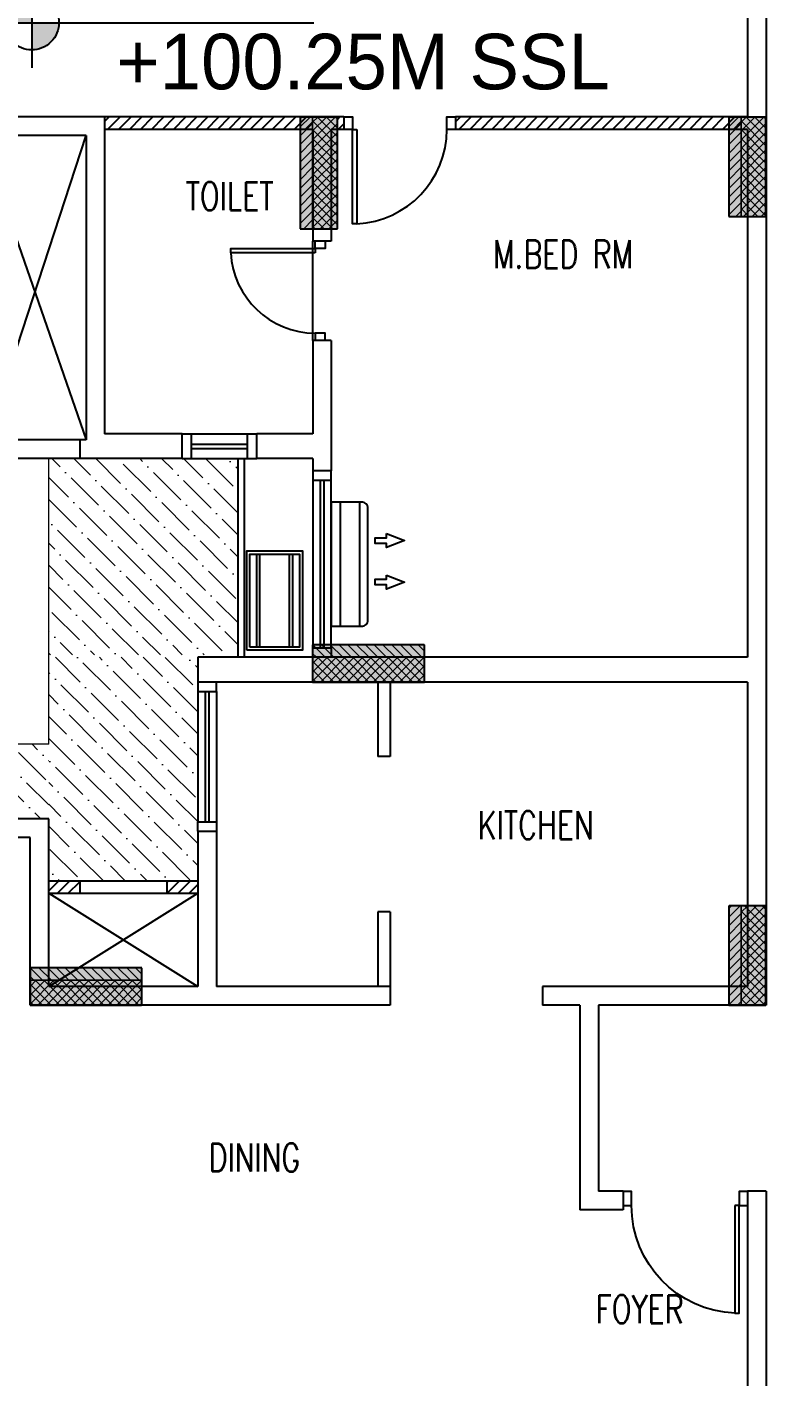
# Model space of a CAD drawing. Header units: millimetres. Extents: x 7964926 to 16080295, y -6277184 to -2986664.
# Drawn here: x 8068511 to 8074461, y -3119480 to -3108610 of the extents above; entities that cross this region are included whole.
import ezdxf

# ---------------------------------------------------------------- set-up
doc = ezdxf.new("R2010")
doc.units = ezdxf.units.MM
doc.header["$LTSCALE"] = 2000
doc.header["$MEASUREMENT"] = 0
doc.linetypes.add('DASHED2', pattern=[0.375, 0.25, -0.125])
doc.linetypes.add('HIDDEN', pattern=[0.375, 0.25, -0.125])
for name, color, linetype in [('a-ac ledge', 8, 'Continuous'), ('a-AC units', 7, 'Continuous'), ('a-chajja', 2, 'HIDDEN'), ('a-col', 8, 'DASHED2'), ('a-cutout', 8, 'Continuous'), ('a-door', 8, 'Continuous'), ('a-ele 1', 8, 'Continuous'), ('a-hat col', 252, 'Continuous'), ('a-hatch wall', 8, 'Continuous'), ('a-text m', 8, 'Continuous'), ('a-tile drop', 1, 'Continuous'), ('a-wall', 8, 'Continuous'), ('a-window', 8, 'Continuous'), ('L-FL', 7, 'Continuous')]:
    doc.layers.add(name, color=color, linetype=linetype)
for name, color, linetype, lineweight in [('L - paving', 9, 'Continuous', 5), ('L-ELE 1', 24, 'Continuous', 20), ('L-ELE 2', 30, 'Continuous', 15), ('STR-Column', 250, 'Continuous', 15), ('STR-Column Hatch', 250, 'Continuous', 15)]:
    doc.layers.add(name, color=color, linetype=linetype, lineweight=lineweight)
doc.styles.add('a-100 txt m', font='romans.shx', dxfattribs={"width": 0.75, "height": 300})
doc.styles.add('Century Gothic', font='GOTHIC.TTF')
doc.styles.get("Standard").update_dxf_attribs({"font": 'romans.shx', "width": 0.75})
pattern_1 = [(45, (1424320.437, 166168.526), (-44.1941738, 44.1941738), [])]
pattern_2 = [(45, (5559526.44, -3607173.786), (-35.3553391, 35.3553391), []), (135, (5559526.44, -3607173.786), (-35.3553391, -35.3553391), [])]
pattern_3 = [(45, (5562976.44, -3607173.786), (-35.3553391, 35.3553391), []), (135, (5562976.44, -3607173.786), (-35.3553391, -35.3553391), [])]
pattern_4 = [(45, (5562976.44, -3613323.786), (-35.3553391, 35.3553391), []), (135, (5562976.44, -3613323.786), (-35.3553391, -35.3553391), [])]
pattern_5 = [(315, (7573972.237, -602400.35), (35.3553391, 35.3553391), []), (45, (7573972.237, -602400.35), (-35.3553391, 35.3553391), [])]
pattern_6 = [(315, (7571697.237, -605000.35), (35.3553391, 35.3553391), []), (45, (7571697.237, -605000.35), (-35.3553391, 35.3553391), [])]
pattern_7 = [(45, (5576788.427, -3505193.836), (-35.3553391, 35.3553391), [])]
pattern_8 = [(45, (5573338.427, -3499043.836), (-35.3553391, 35.3553391), [])]
pattern_9 = [(45, (5576788.427, -3499043.836), (-35.3553391, 35.3553391), [])]
pattern_10 = [(315, (7679827.187, -618812.335), (35.3553391, 35.3553391), [])]
pattern_11 = [(315, (7682102.187, -616212.335), (35.3553391, 35.3553391), [])]

# ---------------------------------------------------------------- blocks, each defined once
blk = doc.blocks.new('basement - column')
at = {"layer": 'a-hat col'}
h = blk.add_hatch(color=256, dxfattribs=at)
h.dxf.hatch_style = 1
h.paths.add_polyline_path([(82925, -23274), (82625, -23274), (82625, -24174), (82925, -24174)])
h = blk.add_hatch(color=256, dxfattribs=at)
h.dxf.hatch_style = 1
h.paths.add_polyline_path([(86375, -23274), (86075, -23274), (86075, -24074), (86375, -24074)])
h = blk.add_hatch(color=256, dxfattribs=at)
h.dxf.hatch_style = 1
h.paths.add_polyline_path([(83625, -27524), (82725, -27524), (82725, -27824), (83625, -27824)])
h = blk.add_hatch(color=256, dxfattribs=at)
h.dxf.hatch_style = 1
h.paths.add_polyline_path([(86375, -29624), (86075, -29624), (86075, -30424), (86375, -30424)])
h = blk.add_hatch(color=256, dxfattribs=at)
h.dxf.hatch_style = 1
h.paths.add_polyline_path([(81350, -30124), (80450, -30124), (80450, -30424), (81350, -30424)])
at = {"layer": 'a-col', "linetype": 'DASHED2', "ltscale": 0.001}
for points in [[(82625, -24174), (82925, -24174), (82925, -23274), (82625, -23274)], [(86075, -24074), (86375, -24074), (86375, -23274), (86075, -23274)], [(82725, -27524), (82725, -27824), (83625, -27824), (83625, -27524)], [(86075, -30424), (86375, -30424), (86375, -29624), (86075, -29624)], [(80450, -30124), (80450, -30424), (81350, -30424), (81350, -30124)]]:
    blk.add_lwpolyline(points, close=True, dxfattribs=at)
blk = doc.blocks.new('finish lvl')
h = blk.add_hatch(color=256)
edge = h.paths.add_edge_path()
edge.add_ellipse((0.0378, 0.003), major_axis=(-0.0305, 0.0305), ratio=1, start_angle=-45, end_angle=45)
edge.add_line((-0.0053, 0.003), (0.0378, 0.003))
edge.add_line((0.0378, 0.003), (0.0378, 0.0461))
edge = h.paths.add_edge_path()
edge.add_ellipse((0.0378, 0.003), major_axis=(-0.0305, 0.0305), ratio=1, start_angle=135, end_angle=225)
edge.add_line((0.0809, 0.003), (0.0378, 0.003))
edge.add_line((0.0378, 0.003), (0.0378, -0.0401))
for p, q in [((0.0378, 0.0748), (0.0378, -0.0688)), ((-0.034, 0.003), (0.4857, 0.003))]:
    blk.add_line(p, q)
blk.add_ellipse((0.0378, 0.003), major_axis=(-0.0305, 0.0305), ratio=1, start_param=1.570796326794534, end_param=7.85398163397412)
at = {"layer": 'L-FL'}
for tag, p in [('%%P0.00', (0.1256, 0.0357)), ('FIN.LVL.', (0.1075, -0.103))]:
    blk.add_attdef(tag, p, '', height=0.08, dxfattribs=at)
blk = doc.blocks.new('*U162')
blk.add_line((1027, 0), (1027, 0))
for points in [[(0, 126), (73, 126), (73, 0), (0, 0)], [(1100, 0), (1027, 0), (1027, 126), (1100, 126)]]:
    blk.add_lwpolyline(points)
blk.add_lwpolyline([(110, 0), (110, -953), (73, -953), (73, 0)], close=True)
blk.add_arc((73, 0), 953, 272.2042, 0)
blk = doc.blocks.new('*U161')
blk.add_line((70, 0), (70, 0))
blk.add_lwpolyline([(795, 100), (795, 859), (830, 859), (830, 100)], close=True)
for points in [[(0, 100), (70, 100), (70, 0), (0, 0)], [(900, 0), (830, 0), (830, 100), (900, 100)]]:
    blk.add_lwpolyline(points)
blk.add_arc((830, 100), 760, 92.6396, 180)
blk = doc.blocks.new('*U160')
for points in [[(0, 80), (60, 80), (60, 0), (0, 0)], [(800, 80), (740, 80), (740, 0), (800, 0)]]:
    blk.add_lwpolyline(points)
blk.add_lwpolyline([(95, 0), (95, -679), (60, -679), (60, 0)], close=True)
blk.add_arc((57, 2), 683, 273.153, 359.7973)
blk = doc.blocks.new('AC ODU')
at = {"color": 8}
for p, q in [((420369, 284087), (421119, 284087)), ((420369, 284062), (421119, 284062)), ((420369, 283822), (421119, 283822)), ((420369, 283797), (421119, 283797))]:
    blk.add_line(p, q, dxfattribs=at)
for points in [[(420344, 284167), (421144, 284167), (421144, 283717), (420344, 283717)], [(420369, 284142), (421119, 284142), (421119, 283742), (420369, 283742)]]:
    blk.add_lwpolyline(points, close=True, dxfattribs=at)
blk = doc.blocks.new('AC IDU')
at = {"color": 8}
for p, q in [((419493, 283872), (419493, 284872)), ((419651, 283872), (419651, 284872))]:
    blk.add_line(p, q, dxfattribs=at)
blk.add_lwpolyline([(419423, 284872), (419668, 284872, -0.414214), (419718, 284822), (419718, 283922, -0.414214), (419668, 283872), (419423, 283872)], format="xyb", close=True, dxfattribs=at)
at = {"color": 252}
for points in [[(419867, 284460), (420012, 284516), (419867, 284573), (419867, 284539), (419776, 284539), (419776, 284494), (419867, 284494)], [(419867, 284126), (420012, 284183), (419867, 284239), (419867, 284205), (419776, 284205), (419776, 284160), (419867, 284160)]]:
    blk.add_lwpolyline(points, close=True, dxfattribs=at)
blk = doc.blocks.new('block 2')
at = {"layer": 'a-hatch wall'}
h = blk.add_hatch(dxfattribs=at)
h.set_pattern_fill('ANSI31', color=256, scale=500)
h.set_pattern_definition(pattern_1)
h.paths.add_polyline_path([(8148394, -2872680), (8146719, -2872680), (8146719, -2872780), (8148394, -2872780)])
h = blk.add_hatch(dxfattribs=at)
h.set_pattern_fill('ANSI31', color=256, scale=500)
h.set_pattern_definition(pattern_1)
h.paths.add_polyline_path([(8148644, -2872680), (8148594, -2872680), (8148594, -2872780), (8148644, -2872780)])
h = blk.add_hatch(dxfattribs=at)
h.set_pattern_fill('ANSI31', color=256, scale=500)
h.set_pattern_definition(pattern_1)
h.paths.add_polyline_path([(8151844, -2872680), (8149544, -2872680), (8149544, -2872780), (8151844, -2872780)])
h = blk.add_hatch(dxfattribs=at)
h.set_pattern_fill('ANSI31', color=256, scale=500)
h.set_pattern_definition(pattern_1)
h.paths.add_polyline_path([(8147469, -2878830), (8147219, -2878830), (8147219, -2878930), (8147469, -2878930)])
h.paths.add_polyline_path([(8146519, -2878830), (8146269, -2878830), (8146269, -2878930), (8146519, -2878930)])
at = {"layer": 'a-ac ledge'}
for p, q in [((8147794, -2877030), (8147794, -2875430)), ((8147844, -2877030), (8147844, -2875430))]:
    blk.add_line(p, q, dxfattribs=at)
at = {"layer": 'a-chajja'}
blk.add_line((8148394, -2877030), (8148094, -2877030), dxfattribs=at)
at = {"layer": 'a-cutout', "linetype": 'HIDDEN', "ltscale": 1000}
for p, q in [((8145719, -2872830), (8146569, -2875280)), ((8145769, -2875280), (8146569, -2872830)), ((8146269, -2879680), (8147469, -2878930)), ((8146269, -2878930), (8147469, -2879680))]:
    blk.add_line(p, q, dxfattribs=at)
at = {"layer": 'a-ele 1'}
for p, q in [((8146569, -2875280), (8145819, -2875280)), ((8146519, -2875430), (8145819, -2875430)), ((8148919, -2877230), (8148919, -2877830)), ((8149019, -2877230), (8149019, -2877830)), ((8149019, -2877830), (8148919, -2877830)), ((8146519, -2878830), (8147219, -2878830)), ((8146519, -2878930), (8147219, -2878930)), ((8149019, -2879080), (8148919, -2879080)), ((8148919, -2879080), (8148919, -2879680)), ((8149019, -2879080), (8149019, -2879680))]:
    blk.add_line(p, q, dxfattribs=at)
at = {"layer": 'a-tile drop', "color": 8}
blk.add_line((8148394, -2874480), (8148394, -2873680), dxfattribs=at)
at = {"layer": 'a-wall'}
for p, q in [((8151894, -2870830), (8151894, -2872680)), ((8152044, -2870830), (8152044, -2877230)), ((8148644, -2872680), (8144919, -2872680)), ((8146719, -2872680), (8146719, -2875230)), ((8148644, -2872680), (8148644, -2872780)), ((8149544, -2872680), (8149544, -2872780)), ((8151894, -2872680), (8149544, -2872680)), ((8148394, -2872780), (8146719, -2872780)), ((8148394, -2872780), (8148394, -2873680)), ((8148544, -2872780), (8148544, -2873680)), ((8148644, -2872780), (8148544, -2872780)), ((8151894, -2872780), (8149544, -2872780)), ((8151894, -2872780), (8151894, -2877030)), ((8146569, -2872830), (8145719, -2872830)), ((8146569, -2872830), (8146569, -2875280)), ((8148544, -2873680), (8148394, -2873680)), ((8148394, -2874480), (8148394, -2875230)), ((8148544, -2874480), (8148394, -2874480)), ((8148544, -2874480), (8148544, -2875530)), ((8146569, -2875280), (8146519, -2875280)), ((8146519, -2875280), (8146519, -2875430)), ((8147344, -2875230), (8146719, -2875230)), ((8147344, -2875430), (8147344, -2875230)), ((8148394, -2875230), (8147944, -2875230)), ((8147944, -2875430), (8147944, -2875230)), ((8147344, -2875430), (8146519, -2875430)), ((8148394, -2875430), (8147944, -2875430)), ((8148394, -2875430), (8148394, -2875530)), ((8148544, -2875530), (8148394, -2875530)), ((8147469, -2877030), (8147469, -2877230)), ((8151894, -2877030), (8147469, -2877030)), ((8152044, -2877030), (8152044, -2879830)), ((8151894, -2877230), (8147469, -2877230)), ((8151894, -2877230), (8151894, -2879680)), ((8146269, -2878330), (8141769, -2878330)), ((8146269, -2879680), (8146269, -2878330)), ((8147469, -2878430), (8147469, -2879680)), ((8147469, -2878430), (8147619, -2878430)), ((8147619, -2878430), (8147619, -2879680)), ((8146119, -2878480), (8141919, -2878480)), ((8146119, -2879830), (8146119, -2878480)), ((8146269, -2878830), (8146519, -2878830)), ((8146519, -2878830), (8146519, -2878930)), ((8147219, -2878830), (8147469, -2878830)), ((8147219, -2878830), (8147219, -2878930)), ((8146269, -2878930), (8146519, -2878930)), ((8147219, -2878930), (8147469, -2878930)), ((8147469, -2879680), (8146269, -2879680)), ((8149019, -2879680), (8147619, -2879680)), ((8149019, -2879680), (8149019, -2879830)), ((8150244, -2879680), (8150244, -2879830)), ((8151894, -2879680), (8150244, -2879680)), ((8149019, -2879830), (8146119, -2879830)), ((8150544, -2879830), (8150244, -2879830)), ((8150544, -2879830), (8150544, -2881480)), ((8150694, -2879830), (8150694, -2881330)), ((8152044, -2879830), (8150694, -2879830)), ((8150894, -2881330), (8150694, -2881330)), ((8150894, -2881330), (8150894, -2881480)), ((8151894, -2881330), (8151894, -2883180)), ((8152044, -2881330), (8151894, -2881330)), ((8152044, -2881330), (8152044, -2887730)), ((8150894, -2881480), (8150544, -2881480))]:
    blk.add_line(p, q, dxfattribs=at)
at = {"layer": 'a-window'}
for p, q in [((8147344, -2875230), (8147944, -2875230)), ((8147419, -2875430), (8147419, -2875230)), ((8147419, -2875313), (8147869, -2875313)), ((8147869, -2875430), (8147869, -2875230)), ((8147419, -2875348), (8147869, -2875348)), ((8147344, -2875430), (8147944, -2875430)), ((8148394, -2875605), (8148394, -2876955)), ((8148454, -2875605), (8148454, -2876955)), ((8148484, -2875605), (8148484, -2876955)), ((8148544, -2876955), (8148544, -2875605)), ((8147469, -2877305), (8147469, -2878355)), ((8147529, -2877305), (8147529, -2878355)), ((8147559, -2877305), (8147559, -2878355)), ((8147619, -2877305), (8147619, -2878355))]:
    blk.add_line(p, q, dxfattribs=at)
for points in [[(8148394, -2875530), (8148394, -2875605), (8148544, -2875605), (8148544, -2875530)], [(8148394, -2877030), (8148394, -2876955), (8148544, -2876955), (8148544, -2877030)], [(8147469, -2877230), (8147469, -2877305), (8147619, -2877305), (8147619, -2877230)], [(8147469, -2878430), (8147469, -2878355), (8147619, -2878355), (8147619, -2878430)]]:
    blk.add_lwpolyline(points, dxfattribs=at)
at = {"layer": 'a-AC units', "xscale": -1, "rotation": 180}
blk.add_blockref('AC IDU', (7729121, -2591908), dxfattribs=at)
at = {"layer": 'a-AC units', "rotation": 90}
blk.add_blockref('AC ODU', (8432030, -3297318), dxfattribs=at)
at = {"layer": 'a-door'}
for name, p, rotation in [('*U161', (8149544, -2872680), 180), ('*U160', (8148414, -2873680), 270)]:
    blk.add_blockref(name, p, dxfattribs=dict(at, rotation=rotation))
at = {"layer": 'a-door', "extrusion": (0, 0, -1), "xscale": 0.9090909090908456, "yscale": 0.9090909090908456, "zscale": -0.9090909090908456, "rotation": 359.9999430927097}
blk.add_blockref('*U162', (-8151894, -2881445), dxfattribs=at)

msp = doc.modelspace()

# ---------------------------------------------------------------- hatches: boundary and pattern name
at = {"layer": 'L - paving'}
h = msp.add_hatch(dxfattribs=at)
h.set_pattern_fill('ANSI36', color=256, scale=1000, angle=90)
h.set_pattern_definition([(135, (6700.13, 2300), (-243.067956, 66.2912607), [312.5, -62.5, 0, -62.5])])
h.paths.add_polyline_path([(8070211.3, -3112085), (8068686.3, -3112085), (8068686.3, -3112685), (8068686.3, -3113665.4), (8070211.3, -3113665.4)])
h = msp.add_hatch(dxfattribs=at)
h.set_pattern_fill('ANSI36', color=256, scale=1000, angle=90)
h.set_pattern_definition([(135, (6375.13, 700), (-243.067956, 66.2912607), [312.5, -62.5, 0, -62.5])])
h.paths.add_polyline_path([(8069886.3, -3113685), (8068686.3, -3113685), (8068686.3, -3114285), (8068686.3, -3115485), (8069886.3, -3115485)])
h = msp.add_hatch(dxfattribs=at)
h.set_pattern_fill('ANSI36', color=256, scale=1000, angle=90)
h.set_pattern_definition([(135, (0.13, -1e-05), (-243.067956, 66.2912607), [312.5, -62.5, 0, -62.5])])
edge = h.paths.add_edge_path()
edge.add_line((8068686.3, -3114385), (8061986.3, -3114385))
edge.add_line((8061836.3, -3114385), (8061836.3, -3114985))
edge.add_line((8061986.3, -3114985), (8062236.3, -3114985))
edge.add_line((8062236.3, -3114985), (8068686.3, -3114985))
edge.add_line((8068686.3, -3114985), (8068686.3, -3114385))
at = {"layer": 'STR-Column Hatch'}
h = msp.add_hatch(dxfattribs=at)
h.set_pattern_fill('ANSI31', color=250, scale=400)
h.set_pattern_definition(pattern_8)
h.paths.add_polyline_path([(8070711.1, -3110235), (8070811.1, -3110235), (8070811.1, -3109335), (8070711.1, -3109335)])
h = msp.add_hatch(dxfattribs=at)
h.set_pattern_fill('ANSI31', color=250, scale=400)
h.set_pattern_definition(pattern_8)
h.paths.add_polyline_path([(8070711.1, -3110235), (8070811.1, -3110235), (8070811.1, -3109335), (8070711.1, -3109335)])
h = msp.add_hatch(dxfattribs=at)
h.set_pattern_fill('ANSI37', color=250, scale=400)
h.set_pattern_definition(pattern_2)
h.paths.add_polyline_path([(8070811.1, -3110235), (8071011.1, -3110235), (8071011.1, -3109335), (8070811.1, -3109335)])
h = msp.add_hatch(dxfattribs=at)
h.set_pattern_fill('ANSI37', color=250, scale=400)
h.set_pattern_definition(pattern_2)
h.paths.add_polyline_path([(8070811.1, -3110235), (8071011.1, -3110235), (8071011.1, -3109335), (8070811.1, -3109335)])
h = msp.add_hatch(dxfattribs=at)
h.set_pattern_fill('ANSI37', color=250, scale=400)
h.set_pattern_definition(pattern_2)
h.paths.add_polyline_path([(8070811.1, -3110235), (8071011.1, -3110235), (8071011.1, -3109335), (8070811.1, -3109335)])
h = msp.add_hatch(dxfattribs=at)
h.set_pattern_fill('ANSI37', color=250, scale=400)
h.set_pattern_definition(pattern_2)
h.paths.add_polyline_path([(8070811.1, -3110235), (8071011.1, -3110235), (8071011.1, -3109335), (8070811.1, -3109335)])
h = msp.add_hatch(dxfattribs=at)
h.set_pattern_fill('ANSI31', color=250, scale=400)
h.set_pattern_definition(pattern_9)
h.paths.add_polyline_path([(8074161.1, -3110135), (8074261.1, -3110135), (8074261.1, -3109335), (8074161.1, -3109335)])
h = msp.add_hatch(dxfattribs=at)
h.set_pattern_fill('ANSI31', color=250, scale=400)
h.set_pattern_definition(pattern_9)
h.paths.add_polyline_path([(8074161.1, -3110135), (8074261.1, -3110135), (8074261.1, -3109335), (8074161.1, -3109335)])
h = msp.add_hatch(dxfattribs=at)
h.set_pattern_fill('ANSI37', color=250, scale=400)
h.set_pattern_definition(pattern_3)
h.paths.add_polyline_path([(8074261.1, -3110135), (8074461.1, -3110135), (8074461.1, -3109335), (8074261.1, -3109335)])
h = msp.add_hatch(dxfattribs=at)
h.set_pattern_fill('ANSI37', color=250, scale=400)
h.set_pattern_definition(pattern_3)
h.paths.add_polyline_path([(8074261.1, -3110135), (8074461.1, -3110135), (8074461.1, -3109335), (8074261.1, -3109335)])
h = msp.add_hatch(dxfattribs=at)
h.set_pattern_fill('ANSI37', color=250, scale=400)
h.set_pattern_definition(pattern_3)
h.paths.add_polyline_path([(8074261.1, -3110135), (8074461.1, -3110135), (8074461.1, -3109335), (8074261.1, -3109335)])
h = msp.add_hatch(dxfattribs=at)
h.set_pattern_fill('ANSI37', color=250, scale=400)
h.set_pattern_definition(pattern_3)
h.paths.add_polyline_path([(8074261.1, -3110135), (8074461.1, -3110135), (8074461.1, -3109335), (8074261.1, -3109335)])
h = msp.add_hatch(dxfattribs=at)
h.set_pattern_fill('ANSI31', color=250, scale=400, angle=-90)
h.set_pattern_definition(pattern_11)
h.paths.add_polyline_path([(8070811.1, -3113585), (8070811.1, -3113685), (8071711.1, -3113685), (8071711.1, -3113585)])
h = msp.add_hatch(dxfattribs=at)
h.set_pattern_fill('ANSI31', color=250, scale=400, angle=-90)
h.set_pattern_definition(pattern_11)
h.paths.add_polyline_path([(8070811.1, -3113585), (8070811.1, -3113685), (8071711.1, -3113685), (8071711.1, -3113585)])
h = msp.add_hatch(dxfattribs=at)
h.set_pattern_fill('ANSI37', color=250, scale=400, angle=-90)
h.set_pattern_definition(pattern_5)
h.paths.add_polyline_path([(8070811.1, -3113685), (8070811.1, -3113885), (8071711.1, -3113885), (8071711.1, -3113685)])
h = msp.add_hatch(dxfattribs=at)
h.set_pattern_fill('ANSI37', color=250, scale=400, angle=-90)
h.set_pattern_definition(pattern_5)
h.paths.add_polyline_path([(8070811.1, -3113685), (8070811.1, -3113885), (8071711.1, -3113885), (8071711.1, -3113685)])
h = msp.add_hatch(dxfattribs=at)
h.set_pattern_fill('ANSI37', color=250, scale=400, angle=-90)
h.set_pattern_definition(pattern_5)
h.paths.add_polyline_path([(8070811.1, -3113685), (8070811.1, -3113885), (8071711.1, -3113885), (8071711.1, -3113685)])
h = msp.add_hatch(dxfattribs=at)
h.set_pattern_fill('ANSI37', color=250, scale=400, angle=-90)
h.set_pattern_definition(pattern_5)
h.paths.add_polyline_path([(8070811.1, -3113685), (8070811.1, -3113885), (8071711.1, -3113885), (8071711.1, -3113685)])
h = msp.add_hatch(dxfattribs=at)
h.set_pattern_fill('ANSI31', color=250, scale=400)
h.set_pattern_definition(pattern_7)
h.paths.add_polyline_path([(8074161.1, -3116485), (8074261.1, -3116485), (8074261.1, -3115685), (8074161.1, -3115685)])
h = msp.add_hatch(dxfattribs=at)
h.set_pattern_fill('ANSI31', color=250, scale=400)
h.set_pattern_definition(pattern_7)
h.paths.add_polyline_path([(8074161.1, -3116485), (8074261.1, -3116485), (8074261.1, -3115685), (8074161.1, -3115685)])
h = msp.add_hatch(dxfattribs=at)
h.set_pattern_fill('ANSI37', color=250, scale=400)
h.set_pattern_definition(pattern_4)
h.paths.add_polyline_path([(8074261.1, -3116485), (8074461.1, -3116485), (8074461.1, -3115685), (8074261.1, -3115685)])
h = msp.add_hatch(dxfattribs=at)
h.set_pattern_fill('ANSI37', color=250, scale=400)
h.set_pattern_definition(pattern_4)
h.paths.add_polyline_path([(8074261.1, -3116485), (8074461.1, -3116485), (8074461.1, -3115685), (8074261.1, -3115685)])
h = msp.add_hatch(dxfattribs=at)
h.set_pattern_fill('ANSI37', color=250, scale=400)
h.set_pattern_definition(pattern_4)
h.paths.add_polyline_path([(8074261.1, -3116485), (8074461.1, -3116485), (8074461.1, -3115685), (8074261.1, -3115685)])
h = msp.add_hatch(dxfattribs=at)
h.set_pattern_fill('ANSI37', color=250, scale=400)
h.set_pattern_definition(pattern_4)
h.paths.add_polyline_path([(8074261.1, -3116485), (8074461.1, -3116485), (8074461.1, -3115685), (8074261.1, -3115685)])
h = msp.add_hatch(dxfattribs=at)
h.set_pattern_fill('ANSI31', color=250, scale=400, angle=-90)
h.set_pattern_definition(pattern_10)
h.paths.add_polyline_path([(8068536.1, -3116185), (8068536.1, -3116285), (8069436.1, -3116285), (8069436.1, -3116185)])
h = msp.add_hatch(dxfattribs=at)
h.set_pattern_fill('ANSI31', color=250, scale=400, angle=-90)
h.set_pattern_definition(pattern_10)
h.paths.add_polyline_path([(8068536.1, -3116185), (8068536.1, -3116285), (8069436.1, -3116285), (8069436.1, -3116185)])
h = msp.add_hatch(dxfattribs=at)
h.set_pattern_fill('ANSI37', color=250, scale=400, angle=-90)
h.set_pattern_definition(pattern_6)
h.paths.add_polyline_path([(8068536.1, -3116285), (8068536.1, -3116485), (8069436.1, -3116485), (8069436.1, -3116285)])
h = msp.add_hatch(dxfattribs=at)
h.set_pattern_fill('ANSI37', color=250, scale=400, angle=-90)
h.set_pattern_definition(pattern_6)
h.paths.add_polyline_path([(8068536.1, -3116285), (8068536.1, -3116485), (8069436.1, -3116485), (8069436.1, -3116285)])
h = msp.add_hatch(dxfattribs=at)
h.set_pattern_fill('ANSI37', color=250, scale=400, angle=-90)
h.set_pattern_definition(pattern_6)
h.paths.add_polyline_path([(8068536.1, -3116285), (8068536.1, -3116485), (8069436.1, -3116485), (8069436.1, -3116285)])
h = msp.add_hatch(dxfattribs=at)
h.set_pattern_fill('ANSI37', color=250, scale=400, angle=-90)
h.set_pattern_definition(pattern_6)
h.paths.add_polyline_path([(8068536.1, -3116285), (8068536.1, -3116485), (8069436.1, -3116485), (8069436.1, -3116285)])

# ---------------------------------------------------------------- linework, layer by layer
at = {"layer": 'L-ELE 1'}
msp.add_line((8068686.3, -3114385), (8061636.3, -3114385), dxfattribs=at)
at = {"layer": 'L-ELE 2'}
msp.add_line((8068686.3, -3114385), (8068686.3, -3112085), dxfattribs=at)
at = {"layer": 'STR-Column', "color": 8}
for points in [[(8070711.1, -3110235), (8070811.1, -3110235), (8070811.1, -3109335), (8070711.1, -3109335)], [(8070711.1, -3110235), (8070811.1, -3110235), (8070811.1, -3109335), (8070711.1, -3109335)], [(8070811.1, -3110235), (8071011.1, -3110235), (8071011.1, -3109335), (8070811.1, -3109335)], [(8070811.1, -3110235), (8071011.1, -3110235), (8071011.1, -3109335), (8070811.1, -3109335)], [(8070811.1, -3110235), (8071011.1, -3110235), (8071011.1, -3109335), (8070811.1, -3109335)], [(8070811.1, -3110235), (8071011.1, -3110235), (8071011.1, -3109335), (8070811.1, -3109335)], [(8074161.1, -3110135), (8074261.1, -3110135), (8074261.1, -3109335), (8074161.1, -3109335)], [(8074161.1, -3110135), (8074261.1, -3110135), (8074261.1, -3109335), (8074161.1, -3109335)], [(8074261.1, -3110135), (8074461.1, -3110135), (8074461.1, -3109335), (8074261.1, -3109335)], [(8074261.1, -3110135), (8074461.1, -3110135), (8074461.1, -3109335), (8074261.1, -3109335)], [(8074261.1, -3110135), (8074461.1, -3110135), (8074461.1, -3109335), (8074261.1, -3109335)], [(8074261.1, -3110135), (8074461.1, -3110135), (8074461.1, -3109335), (8074261.1, -3109335)], [(8070811.1, -3113585), (8070811.1, -3113685), (8071711.1, -3113685), (8071711.1, -3113585)], [(8070811.1, -3113585), (8070811.1, -3113685), (8071711.1, -3113685), (8071711.1, -3113585)], [(8070811.1, -3113685), (8070811.1, -3113885), (8071711.1, -3113885), (8071711.1, -3113685)], [(8070811.1, -3113685), (8070811.1, -3113885), (8071711.1, -3113885), (8071711.1, -3113685)], [(8070811.1, -3113685), (8070811.1, -3113885), (8071711.1, -3113885), (8071711.1, -3113685)], [(8070811.1, -3113685), (8070811.1, -3113885), (8071711.1, -3113885), (8071711.1, -3113685)], [(8074161.1, -3116485), (8074261.1, -3116485), (8074261.1, -3115685), (8074161.1, -3115685)], [(8074161.1, -3116485), (8074261.1, -3116485), (8074261.1, -3115685), (8074161.1, -3115685)], [(8074261.1, -3116485), (8074461.1, -3116485), (8074461.1, -3115685), (8074261.1, -3115685)], [(8074261.1, -3116485), (8074461.1, -3116485), (8074461.1, -3115685), (8074261.1, -3115685)], [(8074261.1, -3116485), (8074461.1, -3116485), (8074461.1, -3115685), (8074261.1, -3115685)], [(8074261.1, -3116485), (8074461.1, -3116485), (8074461.1, -3115685), (8074261.1, -3115685)], [(8068536.1, -3116185), (8068536.1, -3116285), (8069436.1, -3116285), (8069436.1, -3116185)], [(8068536.1, -3116185), (8068536.1, -3116285), (8069436.1, -3116285), (8069436.1, -3116185)], [(8068536.1, -3116285), (8068536.1, -3116485), (8069436.1, -3116485), (8069436.1, -3116285)], [(8068536.1, -3116285), (8068536.1, -3116485), (8069436.1, -3116485), (8069436.1, -3116285)], [(8068536.1, -3116285), (8068536.1, -3116485), (8069436.1, -3116485), (8069436.1, -3116285)], [(8068536.1, -3116285), (8068536.1, -3116485), (8069436.1, -3116485), (8069436.1, -3116285)]]:
    msp.add_lwpolyline(points, close=True, dxfattribs=at)

# ---------------------------------------------------------------- block references
at = {"layer": 'a-ele 1', "lineweight": 25}
msp.add_blockref('block 2', (-77582.5, -236654.6), dxfattribs=at)
at = {"layer": 'L-FL', "ltscale": 0.5}
ref = msp.add_blockref('finish lvl', (8068357.6, -3108590.9), dxfattribs=dict(at, xscale=5072.207576094606, yscale=5072.207576094606, zscale=5072.207576094606, rotation=0.0002105369682294075))
ref.add_attrib('FIN.LVL.', '+100.25M SSL', (8069231.3, -3109111.7, 0), dxfattribs={"ltscale": 0.5, "height": 447.12, "rotation": 0.00021, "style": 'Century Gothic'})
ref.add_attrib('%%P0.00', '+100.30 FFL', (8068842, -3108410.8), dxfattribs={"ltscale": 0.5, "height": 447.12, "rotation": 0.00021, "style": 'Century Gothic'})
at = {"layer": 'STR-Column', "ltscale": 1000}
msp.add_blockref('basement - column', (7988086.1, -3086060.7), dxfattribs=at)

# ---------------------------------------------------------------- texts
at = {"layer": 'a-text m', "char_height": 225, "attachment_point": 3, "style": 'a-100 txt m'}
for s, width, insert in [('TOILET', 2510.623, (8070496.5, -3109859.6)), ('M.BED RM', 4054.256, (8073391, -3110325.8)), ('KITCHEN', 2510.623, (8073073.3, -3114922.9)), ('DINING', 2510.623, (8070710.8, -3117600)), ('FOYER', 1263.139, (8073797.8, -3118820.4))]:
    msp.add_mtext_dynamic_manual_height_columns(s, width=width, gutter_width=1, heights=[0], dxfattribs=dict(at, insert=insert))

doc.saveas('drawing.dxf')
